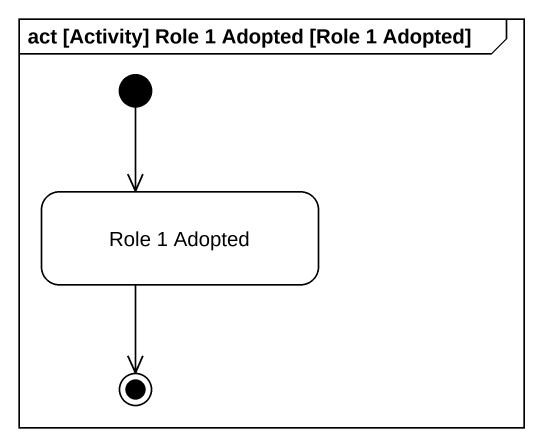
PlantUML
@startuml
mainframe act [Activity] Role 1 Adopted [Role 1 Adopted]
hide empty description
state "Role 1 Adopted" as Role_1_Adopted
[*] --> Role_1_Adopted
Role_1_Adopted --> [*]
@enduml
